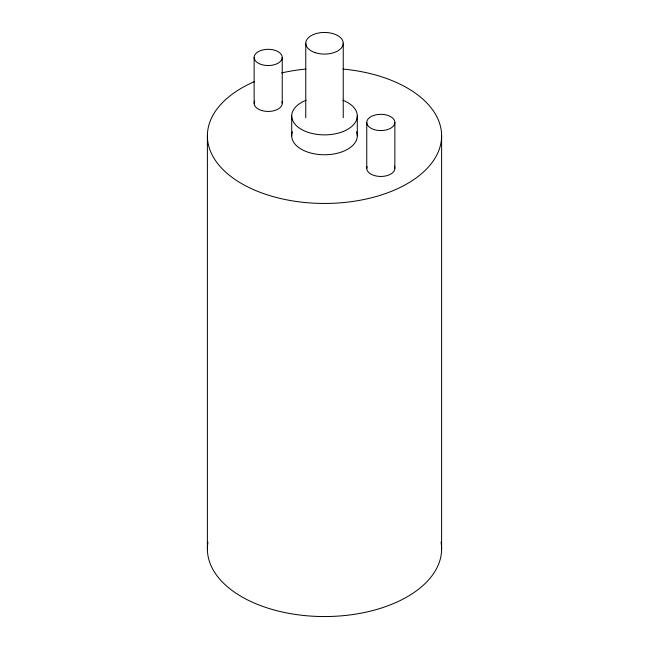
<?xml version="1.0" encoding="UTF-8"?>
<svg xmlns="http://www.w3.org/2000/svg" width="649" height="649" viewBox="0 0 649 649"><rect width="100%" height="100%" fill="white"/><g stroke="black" fill="none" stroke-linecap="round" stroke-linejoin="round"><path stroke-width="0.97" d="M441.612 135.682L441.612 548.778M394.868 122.442A14.051 8.113 0 0 1 373.783 129.476A14.051 8.113 0 0 1 373.783 115.417A14.051 8.113 0 0 1 394.868 122.442L394.868 168.326M366.758 122.466L366.758 168.367M357.291 115.903L357.291 135.787M343.24 43.248L343.24 117.696M305.76 43.296L305.76 117.745M291.709 115.984L291.709 135.876M282.242 57.42A14.051 8.113 0 0 1 261.158 64.446A14.051 8.113 0 0 1 261.158 50.395A14.051 8.113 0 0 1 282.242 57.42L282.242 103.337M254.132 57.404L254.132 103.305M207.388 135.99L207.388 549.086M441.028 542.183A117.112 67.618 0 0 1 324.5 616.55A117.112 67.618 0 0 1 207.972 542.183M343.005 69.07A117.112 67.618 0 0 1 431.666 163.11A117.112 67.618 0 0 1 251.617 188.762A117.112 67.618 0 0 1 254.319 81.701M281.617 72.915A117.112 67.618 0 0 1 305.995 69.07M342.883 100.262A32.791 18.935 0 0 1 349.113 128.453A32.791 18.935 0 0 1 299.887 128.453A32.791 18.935 0 0 1 306.117 100.262M356.544 131.812A32.791 18.935 0 0 1 324.5 154.762A32.791 18.935 0 0 1 292.456 131.812M394.3 166.063A14.051 8.113 0 0 1 381.312 176.455A14.051 8.113 0 0 1 367.083 166.623M281.917 101.593A14.051 8.113 0 0 1 267.688 111.433A14.051 8.113 0 0 1 254.7 101.033M315.13 52.634A18.74 10.822 0 0 0 343.24 43.272A18.74 10.822 0 0 0 315.13 33.902A18.74 10.822 0 0 0 315.13 52.634"/></g></svg>
